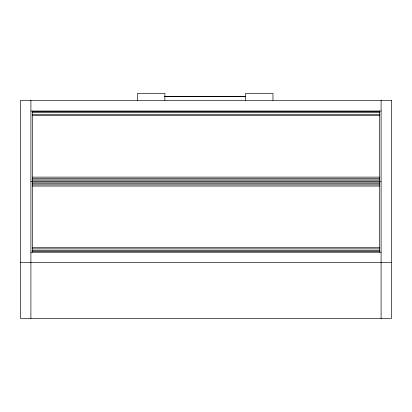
<?xml version="1.0" encoding="UTF-8"?>
<svg xmlns="http://www.w3.org/2000/svg" width="412" height="412" viewBox="0 0 412 412"><rect width="100%" height="100%" fill="white"/><g stroke="black" fill="none" stroke-linecap="round" stroke-linejoin="round"><path stroke-width="0.62" d="M164.434 96.393L245.485 96.393M164.434 96.609L245.485 96.609M30.9 111.029L381.1 111.029M32.527 111.461L379.473 111.461M32.527 112.651L379.473 112.651M32.527 114.279L379.473 114.279M32.527 115.468L379.473 115.468M32.527 177.124L379.473 177.124M32.527 178.314L379.473 178.314M32.527 179.941L379.473 179.941M32.527 181.131L379.473 181.131M30.9 181.615L32.527 181.615M379.473 181.615L381.1 181.615M32.527 182.053L379.473 182.053M32.527 183.242L379.473 183.242M32.527 184.864L379.473 184.864M32.527 186.059L379.473 186.059M32.527 247.71L379.473 247.71M32.527 248.9L379.473 248.9M32.527 250.527L379.473 250.527M32.527 251.717L379.473 251.717M30.9 252.206L381.1 252.206M20.6 262.506L391.4 262.506M381.1 100.353L381.1 318.533M379.473 111.029L379.473 252.206M272.965 100.353L272.965 93.467L245.428 93.467L245.428 100.353M164.898 100.353L164.898 93.467L137.361 93.467L137.361 100.353M32.527 111.029L32.527 252.206M30.9 100.353L30.9 318.533M391.4 100.353L20.6 100.353L20.6 318.533L391.4 318.533L391.4 100.353"/></g></svg>
